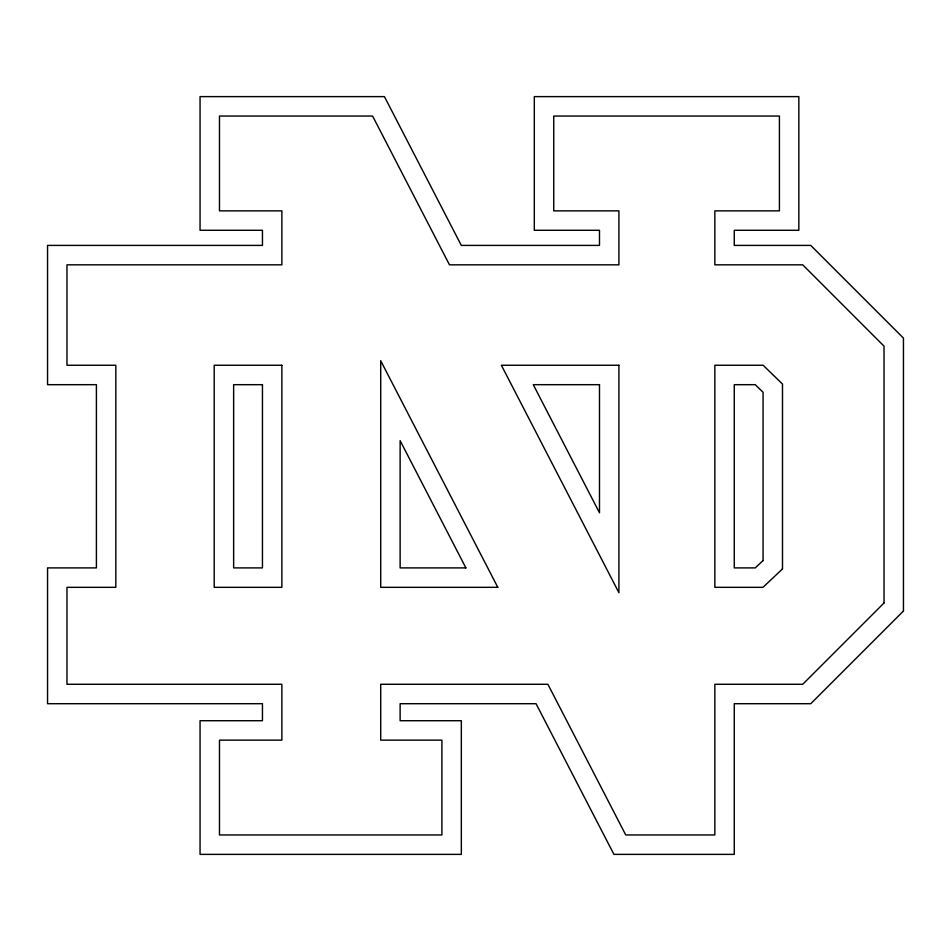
<?xml version="1.0" encoding="UTF-8"?>
<svg xmlns="http://www.w3.org/2000/svg" width="951" height="951" viewBox="0 0 951 951"><rect width="100%" height="100%" fill="white"/><g stroke="black" fill="none" stroke-linecap="round" stroke-linejoin="round"><path stroke-width="1.43" d="M884.026 602.97L802.727 684.28L714.843 684.28L714.843 834.954L625.746 834.954L547.883 684.28L380.709 684.28L380.709 740.14L441.906 740.14L441.906 834.954L219.479 834.954L219.479 740.14L281.876 740.14L281.876 684.28L66.974 684.28L66.974 587.326L115.832 587.326L115.832 365.255L66.974 365.255L66.974 264.83L281.876 264.83L281.876 210.86L219.479 210.86L219.479 116.046L372.602 116.046L449.478 264.83L618.911 264.83L618.911 210.86L553.744 210.86L553.744 116.046L779.416 116.046L779.416 210.86L714.843 210.86L714.843 264.83L802.727 264.83L884.026 346.14L884.026 602.97M903.45 611.018L810.763 703.704L734.267 703.704L734.267 854.378L613.918 854.378L536.055 703.704L400.133 703.704L400.133 720.715L461.33 720.715L461.33 854.378L200.055 854.378L200.055 720.715L262.452 720.715L262.452 703.704L47.55 703.704L47.55 567.902L96.408 567.902L96.408 384.68L47.55 384.68L47.55 245.406L262.452 245.406L262.452 230.285L200.055 230.285L200.055 96.622L384.43 96.622L461.306 245.406L599.487 245.406L599.487 230.285L534.307 230.285L534.307 96.622L798.84 96.622L798.84 230.285L734.267 230.285L734.267 245.406L810.763 245.406L903.45 338.092L903.45 611.018M763.071 560.531L755.272 567.902L734.267 567.902L734.267 384.68L755.272 384.68L763.071 392.276L763.071 560.531M782.495 568.912L762.987 587.326L714.843 587.326L714.843 365.255L763.154 365.255L782.495 384.073L782.495 568.912M281.876 365.255L214.213 365.255L214.213 587.326L281.876 587.326L281.876 365.255M618.911 365.255L501.379 365.255L618.911 592.711L618.911 365.255M262.452 384.68L233.637 384.68L233.637 567.902L262.452 567.902L262.452 384.68M599.487 384.68L533.273 384.68L599.487 512.803L599.487 384.68M465.883 567.902L400.133 567.902L400.133 440.658L465.883 567.902M497.789 587.326L380.709 587.326L380.709 360.75L497.789 587.326"/></g></svg>
